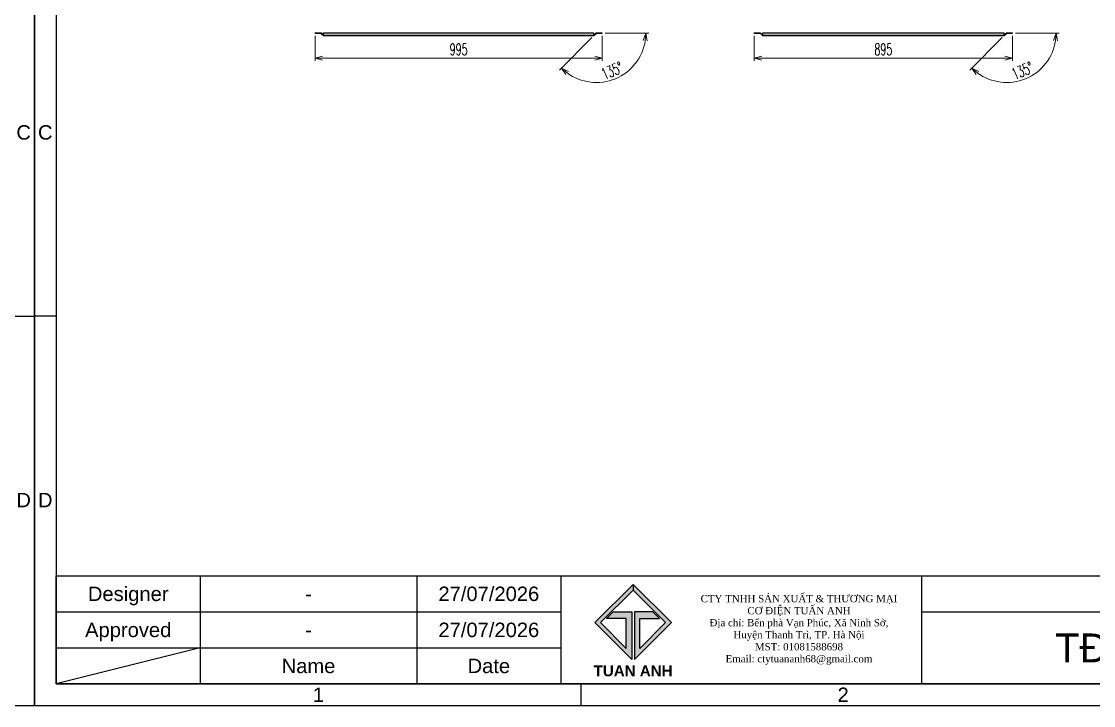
# Model space of a CAD drawing. Header units: millimetres. Extents: x 173893 to 258446, y -176540 to -123824.
# Drawn here: x 223101 to 226817, y -143583 to -141211 of the extents above; entities that cross this region are included whole.
import ezdxf
from ezdxf.enums import TextEntityAlignment as Align

# ---------------------------------------------------------------- set-up
doc = ezdxf.new("R2010")
doc.units = ezdxf.units.MM
doc.header["$LTSCALE"] = 3
doc.layers.add('@.DM. KÍCH THƯỚC', color=8, linetype='Continuous', transparency=0.2)
for name, color, linetype in [('@.DM. NÉT CHÍNH', 7, 'Continuous'), ('@.TEXT', 7, 'Continuous'), ('@.VISIBLE', 7, 'Continuous')]:
    doc.layers.add(name, color=color, linetype=linetype)
doc.styles.add('Ann_w01', font='romans.shx', dxfattribs={"width": 0.6, "bigfont": 'chineset.shx'})
doc.styles.add('Arial', font='arial.ttf')
doc.dimstyles.new('Dim 01_SC20', dxfattribs={"dimscale": 20, "dimtxt": 2, "dimasz": 1.3, "dimexe": 0.5, "dimexo": 0.5, "dimgap": 0.5, "dimtad": 1, "dimdec": 1, "dimzin": 12, "dimdsep": 46, "dimtxsty": 'Ann_w01', "dimblk": 'OPEN30', "dimcen": 1.5, "dimclrd": 6, "dimclre": 6, "dimclrt": 3, "dimadec": 1, "dimazin": 3, "dimtm": 1e-09, "dimtfac": 1, "dimtdec": 1, "dimtix": 1, "dimtmove": 0, "dimatfit": 3, "dimldrblk": 'OPEN30', "dimfxl": 1, "dimtolj": 1, "dimlwd": 0, "dimlwe": 0, "dimarcsym": 0})

# ---------------------------------------------------------------- blocks, each defined once
blk = doc.blocks.new('_Open30')
at = {"color": 0, "linetype": 'ByBlock', "lineweight": -2}
for p, q in [((-1, 0.27), (0, 0)), ((0, 0), (-1, -0.27)), ((0, 0), (-1, 0))]:
    blk.add_line(p, q, dxfattribs=at)
blk = doc.blocks.new('*D393')
at = {"layer": '@.DM. KÍCH THƯỚC', "color": 6, "lineweight": 0, "transparency": 16777216}
for p, q in [((224118.8, -141261.2), (224118.8, -141347.7)), ((225113.8, -141261.2), (225113.8, -141347.7)), ((224144.8, -141337.7), (225087.8, -141337.7))]:
    blk.add_line(p, q, dxfattribs=at)
at = {"layer": 'Defpoints', "color": 0, "transparency": 16777216}
for p in [(224118.8, -141251.2), (225113.8, -141251.2), (225113.8, -141337.7)]:
    blk.add_point(p, dxfattribs=at)
at = {"layer": '@.DM. KÍCH THƯỚC', "color": 6, "lineweight": 0, "transparency": 16777216, "xscale": 26, "yscale": 26, "zscale": 26, "rotation": 180}
blk.add_blockref('_Open30', (224118.8, -141337.7), dxfattribs=at)
at = {"layer": '@.DM. KÍCH THƯỚC', "color": 6, "lineweight": 0, "transparency": 16777216, "xscale": 26, "yscale": 26, "zscale": 26}
blk.add_blockref('_Open30', (225113.8, -141337.7), dxfattribs=at)
at = {"layer": '@.DM. KÍCH THƯỚC', "color": 3, "transparency": 16777216, "insert": (224616.3, -141307.7), "char_height": 40, "attachment_point": 5, "style": 'Ann_w01'}
blk.add_mtext('\\A1;995', dxfattribs=at)
blk = doc.blocks.new('*D394')
at = {"layer": '@.DM. KÍCH THƯỚC', "color": 6, "lineweight": 0, "transparency": 16777216}
for p, q in [((225078.2, -141266.8), (224965.6, -141379.4)), ((225123.8, -141251.2), (225275.1, -141251.2))]:
    blk.add_line(p, q, dxfattribs=at)
blk.add_arc((225093.8, -141251.2), 171.3, 233.7055, 351.2945, dxfattribs=at)
at = {"layer": 'Defpoints', "color": 0, "transparency": 16777216}
for p in [(225085.3, -141259.7), (225093.8, -141251.2), (225093.8, -141251.2), (225113.8, -141251.2), (225093.8, -141422.5)]:
    blk.add_point(p, dxfattribs=at)
at = {"layer": '@.DM. KÍCH THƯỚC', "color": 6, "lineweight": 0, "transparency": 16777216, "xscale": 26, "yscale": 26, "zscale": 26}
for p, rotation in [((225265.1, -141251.2), 85.64724945997375), ((224972.7, -141372.4), 139.3527505400266)]:
    blk.add_blockref('_Open30', p, dxfattribs=dict(at, rotation=rotation))
at = {"layer": '@.DM. KÍCH THƯỚC', "color": 3, "transparency": 16777216, "insert": (225147.9, -141381.8), "char_height": 40, "attachment_point": 5, "rotation": 22.5, "style": 'Ann_w01'}
blk.add_mtext('\\A1;135°', dxfattribs=at)
blk = doc.blocks.new('*D434')
at = {"layer": '@.DM. KÍCH THƯỚC', "color": 6, "lineweight": 0, "transparency": 16777216}
for p, q in [((225640.9, -141261.2), (225640.9, -141347.7)), ((226535.9, -141261.2), (226535.9, -141347.7)), ((225666.9, -141337.7), (226509.9, -141337.7))]:
    blk.add_line(p, q, dxfattribs=at)
at = {"layer": 'Defpoints', "color": 0, "transparency": 16777216}
for p in [(225640.9, -141251.2), (226535.9, -141251.2), (226535.9, -141337.7)]:
    blk.add_point(p, dxfattribs=at)
at = {"layer": '@.DM. KÍCH THƯỚC', "color": 6, "lineweight": 0, "transparency": 16777216, "xscale": 26, "yscale": 26, "zscale": 26, "rotation": 180}
blk.add_blockref('_Open30', (225640.9, -141337.7), dxfattribs=at)
at = {"layer": '@.DM. KÍCH THƯỚC', "color": 6, "lineweight": 0, "transparency": 16777216, "xscale": 26, "yscale": 26, "zscale": 26}
blk.add_blockref('_Open30', (226535.9, -141337.7), dxfattribs=at)
at = {"layer": '@.DM. KÍCH THƯỚC', "color": 3, "transparency": 16777216, "insert": (226088.4, -141307.7), "char_height": 40, "attachment_point": 5, "style": 'Ann_w01'}
blk.add_mtext('\\A1;895', dxfattribs=at)
blk = doc.blocks.new('*D435')
at = {"layer": '@.DM. KÍCH THƯỚC', "color": 6, "lineweight": 0, "transparency": 16777216}
for p, q in [((226500.4, -141266.8), (226387.7, -141379.4)), ((226545.9, -141251.2), (226697.2, -141251.2))]:
    blk.add_line(p, q, dxfattribs=at)
blk.add_arc((226515.9, -141251.2), 171.3, 233.7055, 351.2945, dxfattribs=at)
at = {"layer": 'Defpoints', "color": 0, "transparency": 16777216}
for p in [(226507.4, -141259.7), (226515.9, -141251.2), (226515.9, -141251.2), (226535.9, -141251.2), (226515.9, -141422.5)]:
    blk.add_point(p, dxfattribs=at)
at = {"layer": '@.DM. KÍCH THƯỚC', "color": 6, "lineweight": 0, "transparency": 16777216, "xscale": 26, "yscale": 26, "zscale": 26}
for p, rotation in [((226687.2, -141251.2), 85.64724946004792), ((226394.8, -141372.4), 139.3527505399015)]:
    blk.add_blockref('_Open30', p, dxfattribs=dict(at, rotation=rotation))
at = {"layer": '@.DM. KÍCH THƯỚC', "color": 3, "transparency": 16777216, "insert": (226570, -141381.8), "char_height": 40, "attachment_point": 5, "rotation": 22.5, "style": 'Ann_w01'}
blk.add_mtext('\\A1;135°', dxfattribs=at)
blk = doc.blocks.new('A$C4dbb82d6')
at = {"layer": '@.VISIBLE'}
h = blk.add_hatch(color=30, dxfattribs=at)
h.dxf.hatch_style = 1
h.paths.add_polyline_path([(0.214, 4.973), (3.625, 1.562), (3.625, 5.973), (1.922, 5.973), (1.297, 5.348), (3.125, 5.348), (3.125, 2.593), (0.745, 4.973), (3.75, 7.978), (3.75, 8.509)])
h = blk.add_hatch(color=150, dxfattribs=at)
h.dxf.hatch_style = 1
h.paths.add_polyline_path([(6.755, 4.973), (4.375, 2.593), (4.375, 5.348), (6.203, 5.348), (5.578, 5.973), (3.875, 5.973), (3.875, 1.562), (7.286, 4.973), (3.75, 8.509), (3.75, 7.978)])
at = {"layer": '@.VISIBLE', "color": 30}
blk.add_lwpolyline([(3.625, 5.973), (3.625, 1.562), (0.214, 4.973), (3.75, 8.509), (3.75, 7.978), (0.745, 4.973), (3.125, 2.593), (3.125, 5.348), (1.297, 5.348), (1.922, 5.973)], close=True, dxfattribs=at)
at = {"layer": '@.VISIBLE', "color": 150}
blk.add_lwpolyline([(3.875, 5.973), (3.875, 1.562), (7.286, 4.973), (3.75, 8.509), (3.75, 7.978), (6.755, 4.973), (4.375, 2.593), (4.375, 5.348), (6.203, 5.348), (5.578, 5.973)], close=True, dxfattribs=at)
at = {"layer": '@.VISIBLE', "color": 30, "insert": (3.75, 0.509), "char_height": 1, "attachment_point": 5, "style": 'Ann_w01'}
blk.add_mtext_dynamic_manual_height_columns('{\\fArial|b1|i0|c0|p34;\\W1;TUAN ANH}', width=7.5, gutter_width=49.599, heights=[0], dxfattribs=at)
blk = doc.blocks.new('KHUNG BAN VE (Made by Tung)')
at = {"layer": '@.VISIBLE', "color": 8}
for p, q in [((3, 54), (0, 54)), ((294, 54), (297, 54)), ((23, 18), (23, 3)), ((53, 18), (53, 3)), ((73, 18), (73, 3)), ((123, 18), (123, 3)), ((3, 13), (73, 13)), ((123, 13), (294, 13)), ((3, 8), (73, 8)), ((23, 8), (3, 3)), ((75.75, 3), (75.75, 0))]:
    blk.add_line(p, q, dxfattribs=at)
for points in [[(0, 0), (297, 0), (297, 210), (0, 210)], [(3, 3), (294, 3), (294, 207), (3, 207)], [(3, 18), (294, 18), (294, 3), (3, 3)]]:
    blk.add_lwpolyline(points, close=True, dxfattribs=at)
at = {"xscale": 1.5, "yscale": 1.5, "zscale": 1.5}
blk.add_blockref('A$C4dbb82d6', (77.375, 4.041), dxfattribs=at)
at = {"layer": '@.TEXT', "color": 1, "style": 'Arial'}
for s, p in [('C', (1.5, 79.5)), ('C', (295.5, 79.5)), ('D', (1.5, 28.5)), ('D', (295.5, 28.5)), ('27/07/2026', (63, 15.5)), ('27/07/2026', (63, 10.5)), ('1', (39.375, 1.5)), ('2', (112.125, 1.5))]:
    blk.add_text(s, height=2, dxfattribs=at).set_placement(p, align=Align.MIDDLE_CENTER)
at = {"layer": '@.TEXT', "color": 2, "style": 'Arial'}
for s, p in [('Designer', (13, 15.5)), ('Approved', (13, 10.5)), ('Name', (38, 5.5)), ('Date', (63, 5.5))]:
    blk.add_text(s, height=2, dxfattribs=at).set_placement(p, align=Align.MIDDLE_CENTER)
at = {"layer": '@.TEXT', "color": 1, "style": 'Arial'}
for tag, height, p in [('DESIGNER_NAME', 2, (38, 15.5)), ('PROJECT_CODE', 2, (258.5, 15.5)), ('SCALE', 2, (289, 15.5)), ('APPROVED_NAME', 2, (38, 10.5)), ('CUSTOMER_NAME', 2, (258.5, 10.5)), ('PAGE', 2, (289, 10.5)), ('DRAWING_NAME', 4, (173, 8)), ('TOTAL', 2, (289, 5.5))]:
    blk.add_attdef(tag, text='', height=height, dxfattribs=at).set_placement(p, align=Align.MIDDLE_CENTER)
at = {"layer": '@.VISIBLE', "color": 30, "insert": (106, 10.5), "char_height": 1, "attachment_point": 5, "style": 'Ann_w01'}
blk.add_mtext_dynamic_manual_height_columns('{\\fTimes New Roman|b0|i0|c0|p18;\\W1;CTY TNHH SẢN XUẤT & THƯƠNG MẠI CƠ ĐIỆN TUẤN ANH\\PĐịa chỉ: Bến phà Vạn Phúc, Xã Ninh Sở, Huyện Thanh Trì, TP. Hà Nội\\PMST: 01081588698\\PEmail: ctytuananh68@gmail.com}', width=28.70976, gutter_width=99.197, heights=[0], dxfattribs=at)

msp = doc.modelspace()

# ---------------------------------------------------------------- linework, layer by layer
at = {"layer": '@.DM. NÉT CHÍNH'}
for p, q in [((224118.76, -141251.24), (224118.76, -141249.74)), ((224128.76, -141251.24), (224128.76, -141249.74)), ((225103.76, -141251.24), (225103.76, -141249.74)), ((225113.76, -141251.24), (225113.76, -141249.74)), ((225640.91, -141251.24), (225640.91, -141249.74)), ((225650.91, -141251.24), (225650.91, -141249.74)), ((226525.91, -141251.24), (226525.91, -141249.74)), ((226535.91, -141251.24), (226535.91, -141249.74))]:
    msp.add_line(p, q, dxfattribs=at)
for points in [[(224118.76, -141249.74), (224139.36, -141249.74), (224147.86, -141258.24), (225084.66, -141258.24), (225093.16, -141249.74), (225113.76, -141249.74)], [(224148.33, -141258.24), (224148.33, -141249.74), (225084.19, -141249.74), (225084.19, -141258.24)], [(225640.91, -141249.74), (225661.51, -141249.74), (225670.01, -141258.24), (226506.81, -141258.24), (226515.31, -141249.74), (226535.91, -141249.74)], [(225670.48, -141258.24), (225670.48, -141249.74), (226506.34, -141249.74), (226506.34, -141258.24)], [(224118.76, -141251.24), (224138.74, -141251.24), (224147.24, -141259.74), (225085.29, -141259.74), (225093.79, -141251.24), (225113.76, -141251.24)], [(225640.91, -141251.24), (225660.89, -141251.24), (225669.39, -141259.74), (226507.43, -141259.74), (226515.93, -141251.24), (226535.91, -141251.24)]]:
    msp.add_lwpolyline(points, dxfattribs=at)

# ---------------------------------------------------------------- block references
at = {"layer": '@.VISIBLE', "xscale": 25, "yscale": 25, "zscale": 25}
msp.add_blockref('KHUNG BAN VE (Made by Tung)', (215720.85, -143583.06), dxfattribs=at)
at = {"layer": '@.VISIBLE'}
ref = msp.add_blockref('KHUNG BAN VE (Made by Tung)', (223145.85, -143583.06), dxfattribs=dict(at, xscale=25, yscale=25, zscale=25))
ref.add_attrib('APPROVED_NAME', '-', dxfattribs={"layer": '@.TEXT', "color": 1, "height": 50, "style": 'Arial'}).set_placement((224095.85, -143320.56), align=Align.MIDDLE_CENTER)
ref.add_attrib('DESIGNER_NAME', '-', dxfattribs={"layer": '@.TEXT', "color": 1, "height": 50, "style": 'Arial'}).set_placement((224095.85, -143195.56), align=Align.MIDDLE_CENTER)
ref.add_attrib('DRAWING_NAME', 'TĐT.1,2,3,4 (NHÀ KTNV)', dxfattribs={"layer": '@.TEXT', "color": 1, "height": 100, "style": 'Arial'}).set_placement((227470.85, -143383.06), align=Align.MIDDLE_CENTER)

# ---------------------------------------------------------------- dimensions: what is measured, and where the dimension line sits
at = {"layer": '@.DM. KÍCH THƯỚC'}
for base, p1, p2, picture, middle in [((225113.76, -141337.72), (224118.76, -141251.24), (225113.76, -141251.24), '*D393', (224616.26, -141307.72)), ((226535.91, -141337.72), (225640.91, -141251.24), (226535.91, -141251.24), '*D434', (226088.41, -141307.72))]:
    dim = msp.add_linear_dim(base=base, p1=p1, p2=p2, dimstyle='Dim 01_SC20', dxfattribs=at)
    dim.commit()
    dim.dimension.update_dxf_attribs({"geometry": picture, "text_midpoint": middle})
for base, line1, line2, picture, middle in [((225093.79, -141422.53), ((225093.79, -141251.24), (225113.76, -141251.24)), ((225085.29, -141259.74), (225093.79, -141251.24)), '*D394', (225147.85, -141381.77)), ((226515.93, -141422.53), ((226515.93, -141251.24), (226535.91, -141251.24)), ((226507.43, -141259.74), (226515.93, -141251.24)), '*D435', (226570, -141381.77))]:
    dim = msp.add_angular_dim_2l(base=base, line1=line1, line2=line2, dimstyle='Dim 01_SC20', dxfattribs=at)
    dim.commit()
    dim.dimension.update_dxf_attribs({"geometry": picture, "text_midpoint": middle})

doc.saveas('drawing.dxf')
